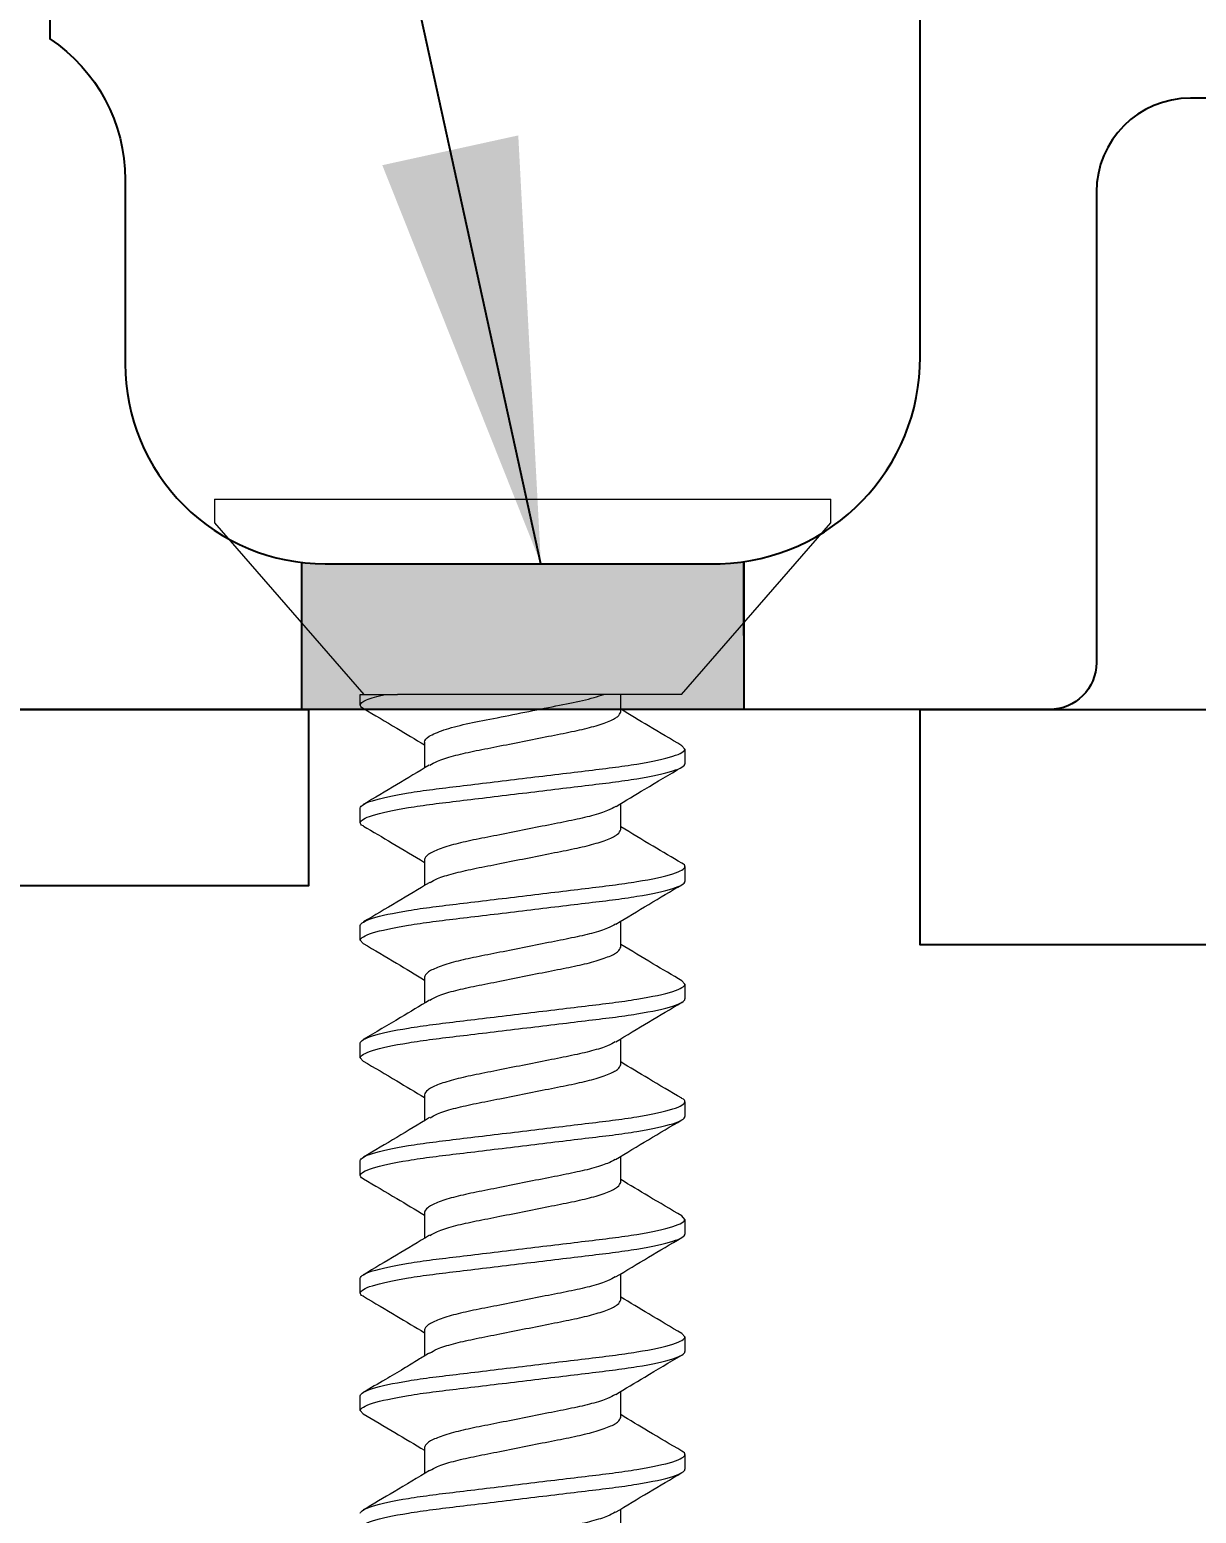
# Model space of a CAD drawing. Extents: x 0 to 79.8, y 0 to 38.2.
# Drawn here: x 5.965 to 6.461, y 29.303 to 29.934 of the extents above; entities that cross this region are included whole.
import ezdxf

# ---------------------------------------------------------------- set-up
doc = ezdxf.new("R2010")
doc.units = 0
doc.header["$MEASUREMENT"] = 0
doc.linetypes.add('SLD-Solid', pattern=[0])
doc.layers.get('0').update_dxf_attribs({"linetype": 'CONTINUOUS'})
doc.layers.get('DEFPOINTS').update_dxf_attribs({"color": 1, "linetype": 'CONTINUOUS'})
for name, color, linetype in [('DIM', 4, 'CONTINUOUS'), ('FRAME', 1, 'CONTINUOUS'), ('TEXT', 7, 'CONTINUOUS'), ('WEEPING', 7, 'CONTINUOUS')]:
    doc.layers.add(name, color=color, linetype=linetype)
doc.styles.add('ROMANS', font='romans')
doc.styles.get("Standard").update_dxf_attribs({"font": 'simplex.shx'})
doc.dimstyles.new('QUARTER', dxfattribs={"dimscale": 4, "dimtxt": 0.06, "dimasz": 0.04999999999999999, "dimexe": 0.06, "dimexo": 0.032, "dimgap": 0.021, "dimtad": 0, "dimdec": 4, "dimzin": 4, "dimdsep": 46, "dimlunit": 5, "dimtxsty": 'ROMANS', "dimcen": 0.09, "dimadec": 0, "dimazin": 1, "dimtfac": 1, "dimtdec": 4, "dimtofl": 0, "dimtmove": 0, "dimatfit": 3, "dimfxl": 0, "dimtolj": 1, "dimtzin": 0, "dimarcsym": 0})
doc.dimstyles.get("Standard").update_dxf_attribs({"dimtxt": 0.18, "dimasz": 0.18, "dimexe": 0.18, "dimexo": 0.0625, "dimgap": 0.09, "dimtad": 0, "dimtih": 1, "dimtoh": 1, "dimdec": 4, "dimzin": 0, "dimdsep": 46, "dimtxsty": 'Standard', "dimcen": 0.09, "dimadec": 0, "dimazin": 0, "dimtfac": 1, "dimtdec": 4, "dimtofl": 0, "dimtmove": 0, "dimatfit": 3, "dimfxl": 0, "dimtolj": 1, "dimtzin": 0, "dimarcsym": 0})

# ---------------------------------------------------------------- blocks, each defined once
blk = doc.blocks.new('*D128')
at = {"color": 0, "lineweight": -2}
for p, q in [((0.7658476520794513, 35.37450990862439), (0.7658476520794516, 33.85422986878273)), ((0.7658476520794528, 28.71452125751251), (0.7658476520794525, 30.23480129735416)), ((5.556648391647778, 28.51452125751251), (0.5258476520794524, 28.51452125751251))]:
    blk.add_line(p, q, dxfattribs=at)
at = {"color": 0}
for points in [[(0.7325143187461178, 35.37450990862439), (0.7991809854127846, 35.37450990862439), (0.7658476520794513, 35.57450990862439)], [(0.7325143187461194, 28.71452125751251), (0.7991809854127861, 28.71452125751251), (0.7658476520794528, 28.51452125751251)]]:
    blk.add_solid(points, dxfattribs=at)
at = {"layer": 'DEFPOINTS', "color": 0}
for p in [(0.7658476520794513, 35.57450990862439), (6.132512048931627, 35.57450990862439), (5.684648391647778, 28.51452125751251)]:
    blk.add_point(p, dxfattribs=at)
at = {"color": 0, "insert": (0.7658476520794609, 32.04451558306844), "char_height": 0.24, "attachment_point": 5, "rotation": 90, "style": 'ROMANS'}
blk.add_mtext('\\A1;NET FRAME HEIGHT', dxfattribs=at)
blk = doc.blocks.new('*D131')
at = {"color": 0, "lineweight": -2}
for p, q in [((1.692680698425357, 35.37450990862438), (1.692680698425357, 35.22519391089033)), ((1.692680698425358, 29.84502077029913), (1.692680698425358, 29.99433676803319)), ((5.68589900099469, 29.64502077029913), (1.452680698425358, 29.64502077029913))]:
    blk.add_line(p, q, dxfattribs=at)
at = {"color": 0}
for points in [[(1.659347365092024, 35.37450990862438), (1.72601403175869, 35.37450990862438), (1.692680698425357, 35.57450990862439)], [(1.659347365092025, 29.84502077029913), (1.726014031758691, 29.84502077029913), (1.692680698425358, 29.64502077029913)]]:
    blk.add_solid(points, dxfattribs=at)
at = {"layer": 'DEFPOINTS', "color": 0}
for p in [(1.692680698425357, 35.57450990862439), (6.13251204893157, 35.57450990862439), (5.81389900099469, 29.64502077029913)]:
    blk.add_point(p, dxfattribs=at)
at = {"color": 0, "insert": (1.692680698425366, 32.60976533946175), "char_height": 0.24, "attachment_point": 5, "rotation": 90, "style": 'ROMANS'}
blk.add_mtext('\\A1;JAMB HEIGHT (NHF-1.125")', dxfattribs=at)
blk = doc.blocks.new('3774-TRACK_SUPPORT')
at = {"layer": 'TEXT'}
blk.add_lwpolyline([(-0.05000000000001136, -0.6260004872076111), (-0.7539997968843295, -0.6260004872076111), (-0.7539997968843295, -1.216000487207586), (-0.828999796884375, -1.216000487207586), (-0.828999796884375, -0.626000487207668), (-0.953999796884375, -0.626000487207668), (-0.953999796884375, -0.1760004872075657), (-0.6839997968843932, -0.1760004872076226), (-0.6839997968843932, -0.2510004872076112), (-0.8789997968843295, -0.2510004872076112), (-0.8789997968843295, -0.5510004872076225), (-0.1874999999999432, -0.5510004872076225, 0.414213562373095)], format="xyb", dxfattribs=at)
blk.add_lwpolyline([(-0.1874999999999432, -0.2760006071113341), (-0.424000000000035, -0.2760006071113341), (-0.424000000000035, -0.1760004872076226), (-0.04000000000002046, -0.1760004872076226)], dxfattribs=at)
blk = doc.blocks.new('25559')
at = {"color": 7, "linetype": 'SLD-Solid', "lineweight": 15}
for p, q in [((0.00999998447932171, 0.1309999983434977), (0, 0.1309999983434977)), ((0, 0), (0, 0.1309999983434977)), ((0.08299998117713869, 0.06754206599828194), (0.00999998447932171, 0.1309999983434977)), ((0.08299998117713869, 0.06754206599828194), (0.08299998117713869, -0.05314670187809156)), ((0.1062499725912502, 0.06899999832279491), (0.1048150758339688, 0.06775008276193262)), ((0.1062499725912502, 0.06899999832279491), (0.1124999537242672, 0.06899999832279491)), ((0.1562499683203669, 0.06899999832279491), (0.1624999494533839, 0.06899999832279491)), ((0.2062499640494835, 0.06899999832279491), (0.2048183672540773, 0.06775296564529754)), ((0.2062499640494835, 0.06899999832279491), (0.2124999451825005, 0.06899999832279491)), ((0.2562499597786001, 0.06899999832279491), (0.2624999775778605, 0.06899999832279491)), ((0.3062499555077096, 0.06899999832279491), (0.3047983022773337, 0.06773548959716891)), ((0.3062499555077096, 0.06899999832279491), (0.31249997330697, 0.06899999832279491)), ((0.3562499879030696, 0.06899999832279491), (0.35480775789717, 0.06774372116873906)), ((0.3562499879030696, 0.06899999832279491), (0.3624999690360937, 0.06899999832279491)), ((0.4062499836321862, 0.06899999832279491), (0.4124999647652032, 0.06899999832279491)), ((0.09049998786974811, 0.04172019887803913), (0.08299998117713869, 0.04172019887803913)), ((0.1404999835988647, 0.04172019887803913), (0.1294517845619367, 0.04172019887803913)), ((0.1904999793279814, 0.04172019887803913), (0.1794554469153624, 0.04172019887803913)), ((0.240499975057098, 0.04172019887803913), (0.229458009281494, 0.04172019887803913)), ((0.2904999707862146, 0.04172019887803913), (0.2794585550042541, 0.04172019887803913)), ((0.3404999665153312, 0.04172019887803913), (0.3294580007397272, 0.04172019887803913)), ((0.3904999622444478, 0.04172019887803913), (0.3794561631566893, 0.04172019887803913)), ((0.4404999579735644, 0.04172019887803913), (0.4294585788578473, 0.04172019887803913)), ((0, -0.1309999983434977), (0, 0)), ((0.1032499405812075, -0.04172019887803913), (0.1142936663364793, -0.04172019887803913)), ((0.1532499363103241, -0.04172019887803913), (0.1642914620910076, -0.04172019887803913)), ((0.2032500053719275, -0.04172019887803913), (0.214293804459686, -0.04172019887803913)), ((0.2532499644348007, -0.04172019887803913), (0.2642915268817276, -0.04172019887803913)), ((0.3032499601639174, -0.04172019887803913), (0.3142921826032179, -0.04172019887803913)), ((0.353249955893034, -0.04172019887803913), (0.3643246646237159, -0.04172019887803913)), ((0.403249988288394, -0.04172019887803913), (0.4142905240805135, -0.04172019887803913)), ((0.08299998117713869, -0.06899999832279491), (0.08299998117713869, -0.05832793077408382)), ((0.00999998447932171, -0.1309999983434977), (0.08299998117713869, -0.06754206599828194)), ((0.08749995585971249, -0.06899999832279491), (0.08299998117713869, -0.06899999832279491)), ((0.137499951588822, -0.06899999832279491), (0.131249970455805, -0.06899999832279491)), ((0.1874999473179457, -0.06899999832279491), (0.1812499661849216, -0.06899999832279491)), ((0.1889305907910241, -0.06775380438560319), (0.1874999473179457, -0.06899999832279491)), ((0.2374999430470552, -0.06899999832279491), (0.2312499619140382, -0.06899999832279491)), ((0.2389440796976032, -0.06774210327077412), (0.2374999430470552, -0.06899999832279491)), ((0.2874999754424152, -0.06899999832279491), (0.2812499576431549, -0.06899999832279491)), ((0.3374999711715319, -0.06899999832279491), (0.3312499900385149, -0.06899999832279491)), ((0.3874999669006485, -0.06899999832279491), (0.3812499857676315, -0.06899999832279491)), ((0.3889371736312484, -0.06774810736808945), (0.3874999669006485, -0.06899999832279491)), ((0, -0.1309999983434977), (0.00999998447932171, -0.1309999983434977))]:
    blk.add_line(p, q, dxfattribs=at)
for points, knots in [([(0.1048160291562823, 0.06776498300646949), (0.1020266228155577, 0.06302722844000641), (0.09690098785342371, 0.05432143319850979), (0.09167417840533432, 0.04566550878016074), (0.08929183515977002, 0.04172019887803913)], [0, 0, 0, 0, 0.5442069833947524, 1, 1, 1, 1]), ([(0.1312499724269856, -0.0689999999999884), (0.1303478626313748, -0.0689999999999884), (0.1292963103142384, -0.06732069762327342), (0.1270932361714685, -0.06032598277693069), (0.1259478589153744, -0.05501784534993703), (0.1243607226230026, -0.04534187172058068), (0.1238533182178685, -0.04184291922157968), (0.1229053203646373, -0.0345452344224384), (0.1224642237022593, -0.0307540005592557), (0.1209795177337369, -0.01846063513988838), (0.1198664273954506, -0.009244247138866513), (0.1176335174585219, 0.009244247138866513), (0.1165204271202356, 0.01846063513988838), (0.1150357211517132, 0.0307540005592557), (0.1145946244893281, 0.0345452344224384), (0.113646626636104, 0.04184291922157968), (0.1131392222309699, 0.04534187172058068), (0.1115520859385981, 0.05501784534993703), (0.110406708682504, 0.06032598277693069), (0.1082036345397341, 0.06732069762327342), (0.1071520822225978, 0.0689999999999884), (0.106249972426987, 0.0689999999999884)], [0, 0, 0, 0, 0.1249999999999997, 0.1249999999999997, 0.2499999999999994, 0.2499999999999994, 0.3124999999999994, 0.3124999999999994, 0.3749999999999994, 0.3749999999999994, 0.4999999999999997, 0.4999999999999997, 0.625, 0.625, 0.6875, 0.6875, 0.7499999999999999, 0.7499999999999999, 0.875, 0.875, 1, 1, 1, 1]), ([(0.137499972426987, -0.0689999999999884), (0.1365978626313762, -0.0689999999999884), (0.1355463103142398, -0.06732069762327342), (0.1333432361714699, -0.06032598277693069), (0.1321978589153758, -0.05501784534993703), (0.130610722623004, -0.04534187172058068), (0.1301033182178699, -0.04184291922157968), (0.1291553203646387, -0.0345452344224384), (0.1287142237022607, -0.0307540005592557), (0.1272295177337384, -0.01846063513988838), (0.1261164273954449, -0.009244247138866513), (0.1238835174585233, 0.009244247138866513), (0.122770427120237, 0.01846063513988838), (0.1212857211517147, 0.0307540005592557), (0.1208446244893295, 0.0345452344224384), (0.1198966266361055, 0.04184291922157968), (0.1193892222309714, 0.04534187172058068), (0.1178020859385995, 0.05501784534993703), (0.1166567086825054, 0.06032598277693069), (0.1144536345397356, 0.06732069762327342), (0.1134020822225921, 0.0689999999999884), (0.1124999724269884, 0.0689999999999884)], [0, 0, 0, 0, 0.125, 0.125, 0.25, 0.25, 0.3125000000000002, 0.3125000000000002, 0.3750000000000003, 0.3750000000000003, 0.5000000000000006, 0.5000000000000006, 0.6250000000000008, 0.6250000000000008, 0.6875000000000007, 0.6875000000000007, 0.7500000000000006, 0.7500000000000006, 0.8750000000000003, 0.8750000000000003, 1, 1, 1, 1]), ([(0.1306218777115902, 0.03977548092692018), (0.1281694676207579, 0.04383697777072371), (0.1225776784271204, 0.0530976777842227), (0.1170747309186098, 0.06243605763771143), (0.1139852298995621, 0.06767887233456804)], [0, 0, 0, 0, 0.4385734164694634, 1, 1, 1, 1]), ([(0.1547811919544628, 0.06770675701241657), (0.1523742434776736, 0.06361965888530108), (0.1472537726342509, 0.05492488747830748), (0.14205139734689, 0.04629401160681823), (0.1392944708583883, 0.04172019887803913)], [0, 0, 0, 0, 0.4700638965425827, 1, 1, 1, 1]), ([(0.1562499683203669, 0.06899999832279491), (0.1557826036316285, 0.06899356492706943), (0.1553098066141558, 0.0689870567539117), (0.1547862541294975, 0.06770622490131473), (0.1547802386321422, 0.06769150843857119)], [0, 0, 0, 0, 0.9885102305213792, 1, 1, 1, 1]), ([(0.1812499724269827, -0.0689999999999884), (0.180347862631379, -0.0689999999999884), (0.1792963103142355, -0.06732069762327342), (0.1770932361714657, -0.06032598277693069), (0.1759478589153716, -0.05501784534993703), (0.1743607226230068, -0.04534187172058068), (0.1738533182178656, -0.04184291922157968), (0.1729053203646416, -0.0345452344224384), (0.1724642237022564, -0.0307540005592557), (0.1709795177337341, -0.01846063513988838), (0.1698664273954478, -0.009244247138866513), (0.1676335174585262, 0.009244247138866513), (0.1665204271202327, 0.01846063513988838), (0.1650357211517104, 0.0307540005592557), (0.1645946244893324, 0.03454523442246682), (0.1636466266361083, 0.04184291922157968), (0.1631392222309671, 0.04534187172058068), (0.1615520859385953, 0.05501784534993703), (0.1604067086825012, 0.06032598277693069), (0.1582036345397384, 0.06732069762327342), (0.1571520822225949, 0.0689999999999884), (0.1562499724269841, 0.0689999999999884)], [0, 0, 0, 0, 0.1249999999999999, 0.1249999999999999, 0.2499999999999998, 0.2499999999999998, 0.3124999999999997, 0.3124999999999997, 0.3749999999999997, 0.3749999999999997, 0.4999999999999997, 0.4999999999999997, 0.6249999999999997, 0.6249999999999997, 0.6874999999999997, 0.6874999999999997, 0.7499999999999998, 0.7499999999999998, 0.8749999999999999, 0.8749999999999999, 1, 1, 1, 1]), ([(0.1874999724269841, -0.0689999999999884), (0.1865978626313733, -0.0689999999999884), (0.185546310314237, -0.06732069762327342), (0.1833432361714671, -0.06032598277693069), (0.182197858915373, -0.05501784534993703), (0.1806107226230012, -0.04534187172058068), (0.1801033182178671, -0.04184291922157968), (0.179155320364643, -0.0345452344224384), (0.1787142237022579, -0.0307540005592557), (0.1772295177337355, -0.01846063513988838), (0.1761164273954492, -0.009244247138866513), (0.1738835174585205, 0.009244247138866513), (0.1727704271202342, 0.01846063513988838), (0.1712857211517118, 0.0307540005592557), (0.1708446244893338, 0.03454523442246682), (0.1698966266361026, 0.04184291922157968), (0.1693892222309685, 0.04534187172058068), (0.1678020859386038, 0.05501784534993703), (0.1666567086825026, 0.06032598277693069), (0.1644536345397398, 0.06732069762327342), (0.1634020822225963, 0.0689999999999884), (0.1624999724269856, 0.0689999999999884)], [0, 0, 0, 0, 0.125, 0.125, 0.2500000000000001, 0.2500000000000001, 0.3125000000000001, 0.3125000000000001, 0.3750000000000002, 0.3750000000000002, 0.5000000000000001, 0.5000000000000001, 0.625, 0.625, 0.6875, 0.6875, 0.75, 0.75, 0.875, 0.875, 1, 1, 1, 1]), ([(0.1806655796024756, 0.03970732754757478), (0.177868649567813, 0.04434089766041893), (0.1722476280134018, 0.05365303530970778), (0.1667196640270348, 0.06303658527158973), (0.163942326124257, 0.06775103150096129)], [0, 0, 0, 0, 0.4975839369380017, 1, 1, 1, 1]), ([(0.2048195405738511, 0.06777072585677502), (0.2023926080985703, 0.06364931578599453), (0.1972661292341868, 0.05494354344392605), (0.1920410794012426, 0.046281522272551), (0.189289626643415, 0.04172019887803913)], [0, 0, 0, 0, 0.4734111930410915, 1, 1, 1, 1]), ([(0.231249972426987, -0.0689999999999884), (0.2303478626313762, -0.0689999999999884), (0.2292963103142398, -0.06732069762327342), (0.2270932361714699, -0.06032598277693069), (0.2259478589153758, -0.05501784534993703), (0.224360722623004, -0.04534187172058068), (0.2238533182178699, -0.04184291922157968), (0.2229053203646387, -0.03454523442246682), (0.2224642237022607, -0.0307540005592557), (0.2209795177337384, -0.01846063513988838), (0.219866427395452, -0.009244247138866513), (0.2176335174585233, 0.009244247138866513), (0.216520427120237, 0.01846063513988838), (0.2150357211517147, 0.0307540005592557), (0.2145946244893366, 0.0345452344224384), (0.2136466266361055, 0.04184291922157968), (0.2131392222309714, 0.04534187172058068), (0.2115520859385995, 0.05501784534993703), (0.2104067086825054, 0.06032598277693069), (0.2082036345397356, 0.06732069762327342), (0.2071520822225921, 0.0689999999999884), (0.2062499724269884, 0.0689999999999884)], [0, 0, 0, 0, 0.1249999999999998, 0.1249999999999998, 0.2499999999999996, 0.2499999999999996, 0.3124999999999995, 0.3124999999999995, 0.3749999999999995, 0.3749999999999995, 0.4999999999999996, 0.4999999999999996, 0.6249999999999996, 0.6249999999999996, 0.6874999999999997, 0.6874999999999997, 0.7499999999999998, 0.7499999999999998, 0.8749999999999999, 0.8749999999999999, 1, 1, 1, 1]), ([(0.2374999724269884, -0.0689999999999884), (0.2365978626313776, -0.0689999999999884), (0.2355463103142341, -0.06732069762327342), (0.2333432361714642, -0.06032598277693069), (0.2321978589153701, -0.05501784534993703), (0.2306107226230054, -0.04534187172058068), (0.2301033182178713, -0.04184291922157968), (0.2291553203646401, -0.03454523442246682), (0.228714223702255, -0.0307540005592557), (0.2272295177337327, -0.01846063513988838), (0.2261164273954535, -0.009244247138866513), (0.2238835174585248, 0.009244247138866513), (0.2227704271202384, 0.01846063513988838), (0.2212857211517161, 0.0307540005592557), (0.220844624489331, 0.0345452344224384), (0.2198966266361069, 0.04184291922157968), (0.2193892222309728, 0.04534187172058068), (0.217802085938601, 0.05501784534993703), (0.2166567086825069, 0.06032598277693069), (0.214453634539737, 0.06732069762327342), (0.2134020822225935, 0.0689999999999884), (0.2124999724269827, 0.0689999999999884)], [0, 0, 0, 0, 0.125, 0.125, 0.2500000000000001, 0.2500000000000001, 0.3125000000000001, 0.3125000000000001, 0.3750000000000003, 0.3750000000000003, 0.5000000000000003, 0.5000000000000003, 0.6250000000000003, 0.6250000000000003, 0.6875000000000002, 0.6875000000000002, 0.7500000000000002, 0.7500000000000002, 0.8750000000000001, 0.8750000000000001, 1, 1, 1, 1]), ([(0.2307414744547955, 0.03958653977625204), (0.2279283793356868, 0.04424379473758222), (0.222270231483094, 0.05361121249015355), (0.2167214052008291, 0.06303211865665048), (0.2139313219804464, 0.06776917670802618)], [0, 0, 0, 0, 0.4971759650679533, 1, 1, 1, 1]), ([(0.2547695602136315, 0.06768707640645744), (0.2519868944589376, 0.06295977078798387), (0.2468726049050645, 0.05427140794679985), (0.2416658303863031, 0.04565050217135536), (0.239292042344573, 0.04172019887803913)], [0, 0, 0, 0, 0.5440962474604328, 1, 1, 1, 1]), ([(0.2562499597786001, 0.06899999832279491), (0.2557823661496812, 0.06899033353209916), (0.2553056215637355, 0.06898047959833775), (0.254778073021356, 0.06768627928931892), (0.2547679468989372, 0.06766143753597476)], [0, 0, 0, 0, 0.9808053257506866, 1, 1, 1, 1]), ([(0.2812499724269841, -0.0689999999999884), (0.2803478626313733, -0.0689999999999884), (0.279296310314237, -0.06732069762327342), (0.2770932361714671, -0.06032598277693069), (0.275947858915373, -0.05501784534993703), (0.2743607226230012, -0.04534187172058068), (0.2738533182178671, -0.04184291922157968), (0.272905320364643, -0.0345452344224384), (0.2724642237022579, -0.0307540005592557), (0.2709795177337355, -0.01846063513988838), (0.2698664273954492, -0.009244247138866513), (0.2676335174585205, 0.009244247138866513), (0.2665204271202342, 0.01846063513988838), (0.2650357211517118, 0.0307540005592557), (0.2645946244893338, 0.03454523442246682), (0.2636466266361026, 0.04184291922157968), (0.2631392222309685, 0.04534187172058068), (0.2615520859385967, 0.05501784534993703), (0.2604067086825026, 0.06032598277693069), (0.2582036345397327, 0.06732069762327342), (0.2571520822225963, 0.0689999999999884), (0.2562499724269856, 0.0689999999999884)], [0, 0, 0, 0, 0.1249999999999999, 0.1249999999999999, 0.2499999999999999, 0.2499999999999999, 0.3124999999999999, 0.3124999999999999, 0.3749999999999999, 0.3749999999999999, 0.5, 0.5, 0.625, 0.625, 0.6875000000000001, 0.6875000000000001, 0.7500000000000002, 0.7500000000000002, 0.8750000000000001, 0.8750000000000001, 1, 1, 1, 1]), ([(0.2874999724269856, -0.0689999999999884), (0.2865978626313748, -0.0689999999999884), (0.2855463103142313, -0.06732069762327342), (0.2833432361714614, -0.06032598277693069), (0.2821978589153673, -0.05501784534993703), (0.2806107226230026, -0.04534187172058068), (0.2801033182178685, -0.04184291922157968), (0.2791553203646373, -0.0345452344224384), (0.2787142237022522, -0.0307540005592557), (0.2772295177337369, -0.01846063513988838), (0.2761164273954506, -0.009244247138866513), (0.2738835174585219, 0.009244247138866513), (0.2727704271202356, 0.01846063513988838), (0.2712857211517132, 0.0307540005592557), (0.2708446244893281, 0.03454523442246682), (0.269896626636104, 0.04184291922157968), (0.2693892222309699, 0.04534187172058068), (0.2678020859385981, 0.05501784534993703), (0.266656708682504, 0.06032598277693069), (0.2644536345397341, 0.06732069762327342), (0.2634020822225978, 0.0689999999999884), (0.262499972426987, 0.0689999999999884)], [0, 0, 0, 0, 0.125, 0.125, 0.2499999999999999, 0.2499999999999999, 0.3124999999999999, 0.3124999999999999, 0.3749999999999999, 0.3749999999999999, 0.5, 0.5, 0.625, 0.625, 0.6875000000000001, 0.6875000000000001, 0.7500000000000001, 0.7500000000000001, 0.8750000000000001, 0.8750000000000001, 1, 1, 1, 1]), ([(0.2807889529687202, 0.03950928400203679), (0.2779724878015983, 0.04416974746257551), (0.2723065663465292, 0.05354526547705518), (0.266753229998514, 0.06297734873959371), (0.263960394040339, 0.06772085059961341)], [0, 0, 0, 0, 0.4970886358831252, 1, 1, 1, 1]), ([(0.3048009422468425, 0.06773989412963033), (0.3020087226685746, 0.06299622337053279), (0.2968893792635754, 0.05429902784723595), (0.2916658835674255, 0.04565125661261504), (0.2892914147475523, 0.04172019887803913)], [0, 0, 0, 0, 0.5454253323844276, 0.9999999999999999, 0.9999999999999999, 0.9999999999999999, 0.9999999999999999]), ([(0.3312499724269884, -0.0689999999999884), (0.3303478626313776, -0.0689999999999884), (0.3292963103142341, -0.06732069762327342), (0.3270932361714642, -0.06032598277693069), (0.3259478589153701, -0.05501784534993703), (0.3243607226229983, -0.04534187172058068), (0.3238533182178713, -0.04184291922157968), (0.3229053203646401, -0.0345452344224384), (0.322464223702255, -0.0307540005592557), (0.3209795177337327, -0.01846063513988838), (0.3198664273954464, -0.009244247138866513), (0.3176335174585248, 0.009244247138866513), (0.3165204271202384, 0.01846063513988838), (0.3150357211517161, 0.0307540005592557), (0.314594624489331, 0.03454523442246682), (0.3136466266360998, 0.04184291922157968), (0.3131392222309728, 0.04534187172058068), (0.311552085938601, 0.05501784534993703), (0.3104067086825069, 0.06032598277693069), (0.308203634539737, 0.06732069762327342), (0.3071520822225935, 0.0689999999999884), (0.3062499724269827, 0.0689999999999884)], [0, 0, 0, 0, 0.1249999999999999, 0.1249999999999999, 0.2499999999999999, 0.2499999999999999, 0.3124999999999999, 0.3124999999999999, 0.3749999999999999, 0.3749999999999999, 0.5, 0.5, 0.625, 0.625, 0.6875, 0.6875, 0.75, 0.75, 0.875, 0.875, 1, 1, 1, 1]), ([(0.3374999724269827, -0.0689999999999884), (0.336597862631379, -0.0689999999999884), (0.3355463103142355, -0.06732069762327342), (0.3333432361714657, -0.06032598277693069), (0.3321978589153716, -0.05501784534993703), (0.3306107226230068, -0.04534187172058068), (0.3301033182178656, -0.04184291922157968), (0.3291553203646416, -0.0345452344224384), (0.3287142237022564, -0.0307540005592557), (0.3272295177337341, -0.01846063513988838), (0.3261164273954478, -0.009244247138866513), (0.3238835174585262, 0.009244247138866513), (0.3227704271202327, 0.01846063513988838), (0.3212857211517104, 0.0307540005592557), (0.3208446244893324, 0.03454523442246682), (0.3198966266361083, 0.04184291922157968), (0.3193892222309671, 0.04534187172058068), (0.3178020859385953, 0.05501784534993703), (0.3166567086825012, 0.06032598277693069), (0.3144536345397313, 0.06732069762327342), (0.3134020822225949, 0.0689999999999884), (0.3124999724269841, 0.0689999999999884)], [0, 0, 0, 0, 0.1249999999999999, 0.1249999999999999, 0.2499999999999998, 0.2499999999999998, 0.3124999999999998, 0.3124999999999998, 0.3749999999999999, 0.3749999999999999, 0.5000000000000001, 0.5000000000000001, 0.6250000000000002, 0.6250000000000002, 0.6875000000000002, 0.6875000000000002, 0.7500000000000001, 0.7500000000000001, 0.8750000000000001, 0.8750000000000001, 1, 1, 1, 1]), ([(0.3307512191336883, 0.03957079162483979), (0.3279461789134075, 0.044213106827101), (0.322306594606431, 0.05354656585328144), (0.316767785640792, 0.0629532152049137), (0.3139838928312741, 0.06768114564161465)], [0, 0, 0, 0, 0.4973842162112512, 1, 1, 1, 1]), ([(0.3548083078908206, 0.06775214065481805), (0.3520307063254791, 0.06303565649764664), (0.3469018351117299, 0.05432661769026481), (0.3416855687060121, 0.04568283681155094), (0.3392942337773945, 0.04172019887803913)], [0, 0, 0, 0, 0.5415619635541834, 1, 1, 1, 1]), ([(0.3812499724269856, -0.0689999999999884), (0.3803478626313748, -0.0689999999999884), (0.3792963103142313, -0.06732069762327342), (0.3770932361714614, -0.06032598277693069), (0.3759478589153673, -0.05501784534993703), (0.3743607226230026, -0.04534187172058068), (0.3738533182178685, -0.04184291922157968), (0.3729053203646373, -0.0345452344224384), (0.3724642237022593, -0.0307540005592557), (0.3709795177337369, -0.01846063513988838), (0.3698664273954506, -0.009244247138866513), (0.3676335174585219, 0.009244247138866513), (0.3665204271202356, 0.01846063513988838), (0.3650357211517132, 0.0307540005592557), (0.3645946244893281, 0.0345452344224384), (0.363646626636104, 0.04184291922157968), (0.3631392222309699, 0.04534187172058068), (0.3615520859385981, 0.05501784534993703), (0.360406708682504, 0.06032598277693069), (0.3582036345397341, 0.06732069762327342), (0.3571520822225978, 0.0689999999999884), (0.356249972426987, 0.0689999999999884)], [0, 0, 0, 0, 0.125, 0.125, 0.25, 0.25, 0.3125, 0.3125, 0.375, 0.375, 0.5, 0.5, 0.625, 0.625, 0.6874999999999999, 0.6874999999999999, 0.7499999999999999, 0.7499999999999999, 0.875, 0.875, 1, 1, 1, 1]), ([(0.387499972426987, -0.0689999999999884), (0.3865978626313762, -0.0689999999999884), (0.3855463103142327, -0.06732069762327342), (0.3833432361714699, -0.06032598277693069), (0.3821978589153687, -0.05501784534993703), (0.380610722623004, -0.04534187172058068), (0.3801033182178628, -0.04184291922157968), (0.3791553203646387, -0.0345452344224384), (0.3787142237022607, -0.0307540005592557), (0.3772295177337384, -0.01846063513988838), (0.3761164273954449, -0.009244247138866513), (0.3738835174585233, 0.009244247138866513), (0.372770427120237, 0.01846063513988838), (0.3712857211517147, 0.0307540005592557), (0.3708446244893295, 0.0345452344224384), (0.3698966266361055, 0.04184291922157968), (0.3693892222309714, 0.04534187172058068), (0.3678020859385995, 0.05501784534993703), (0.3666567086825054, 0.06032598277693069), (0.3644536345397356, 0.06732069762327342), (0.3634020822225921, 0.0689999999999884), (0.3624999724269884, 0.0689999999999884)], [0, 0, 0, 0, 0.125, 0.125, 0.2500000000000001, 0.2500000000000001, 0.3124999999999999, 0.3124999999999999, 0.3749999999999998, 0.3749999999999998, 0.4999999999999999, 0.4999999999999999, 0.6249999999999999, 0.6249999999999999, 0.6874999999999998, 0.6874999999999998, 0.7499999999999998, 0.7499999999999998, 0.875, 0.875, 1, 1, 1, 1]), ([(0.3807245218378341, 0.03961378737815835), (0.3782486009433939, 0.0437105056587086), (0.3726050606361468, 0.05304844323003977), (0.3670639498015333, 0.06245316775931542), (0.3639538222410579, 0.06773187338896491)], [0, 0, 0, 0, 0.4387176771405727, 1, 1, 1, 1]), ([(0.4047894938372281, 0.06772075435074498), (0.4019974553672512, 0.06297682902967949), (0.3968817064302925, 0.05428470992777079), (0.391662206494658, 0.04564471600400566), (0.3892913695395492, 0.04172019887803913)], [0, 0, 0, 0, 0.5457731613464917, 1, 1, 1, 1]), ([(0.4062499836321862, 0.06899999832279491), (0.4057824808354269, 0.06899582240026803), (0.4053121701988331, 0.06899162139697523), (0.4047920855097686, 0.06772035538176624), (0.4047889805098208, 0.06771276569301676)], [0, 0, 0, 0, 0.9940298185777356, 1, 1, 1, 1]), ([(0.4312499724269827, -0.0689999999999884), (0.430347862631379, -0.0689999999999884), (0.4292963103142355, -0.06732069762327342), (0.4270932361714657, -0.06032598277693069), (0.4259478589153716, -0.05501784534993703), (0.4243607226230068, -0.04534187172058068), (0.4238533182178656, -0.04184291922157968), (0.4229053203646416, -0.03454523442246682), (0.4224642237022564, -0.0307540005592557), (0.4209795177337341, -0.01846063513988838), (0.4198664273954478, -0.009244247138866513), (0.4176335174585262, 0.009244247138866513), (0.4165204271202327, 0.01846063513988838), (0.4150357211517104, 0.0307540005592557), (0.4145946244893324, 0.0345452344224384), (0.4136466266361083, 0.04184291922157968), (0.4131392222309671, 0.04534187172058068), (0.4115520859386024, 0.05501784534993703), (0.4104067086825083, 0.06032598277693069), (0.4082036345397384, 0.06732069762327342), (0.4071520822225949, 0.0689999999999884), (0.4062499724269841, 0.0689999999999884)], [0, 0, 0, 0, 0.125, 0.125, 0.2499999999999999, 0.2499999999999999, 0.3125, 0.3125, 0.375, 0.375, 0.5, 0.5, 0.625, 0.625, 0.6875, 0.6875, 0.7499999999999999, 0.7499999999999999, 0.875, 0.875, 1, 1, 1, 1]), ([(0.4374999724269841, -0.0689999999999884), (0.4365978626313733, -0.0689999999999884), (0.435546310314237, -0.06732069762327342), (0.4333432361714671, -0.06032598277693069), (0.432197858915373, -0.05501784534993703), (0.4306107226230012, -0.04534187172058068), (0.4301033182178671, -0.04184291922157968), (0.429155320364643, -0.03454523442246682), (0.4287142237022579, -0.0307540005592557), (0.4272295177337355, -0.01846063513988838), (0.4261164273954492, -0.009244247138866513), (0.4238835174585205, 0.009244247138866513), (0.4227704271202342, 0.01846063513988838), (0.4212857211517189, 0.0307540005592557), (0.4208446244893338, 0.0345452344224384), (0.4198966266361026, 0.04184291922157968), (0.4193892222309685, 0.04534187172058068), (0.4178020859386038, 0.05501784534993703), (0.4166567086825097, 0.06032598277693069), (0.4144536345397398, 0.06732069762327342), (0.4134020822225963, 0.0689999999999884), (0.4124999724269856, 0.0689999999999884)], [0, 0, 0, 0, 0.125, 0.125, 0.2499999999999999, 0.2499999999999999, 0.3125, 0.3125, 0.375, 0.375, 0.5, 0.5, 0.625, 0.625, 0.6875, 0.6875, 0.7499999999999999, 0.7499999999999999, 0.875, 0.875, 1, 1, 1, 1]), ([(0.430777060293309, 0.03952873086072373), (0.427958161813649, 0.04419429074536652), (0.4222866000562249, 0.05358129464408989), (0.41673033826428, 0.06301638344328353), (0.413935668179839, 0.06776201304077745)], [0, 0, 0, 0, 0.4970233244787143, 0.9999999999999999, 0.9999999999999999, 0.9999999999999999, 0.9999999999999999]), ([(0.1130907935655046, -0.03950921525284912), (0.1125073452438059, -0.03851651032400127), (0.1111956840882726, -0.03628479168557419), (0.1091269862224351, -0.02975356060733247), (0.1071673507242892, -0.02110528934093736), (0.1052033328979007, -0.01096732637435593), (0.102999973244394, -1.198475189312376e-06), (0.1007964813073272, 0.01097200948990462), (0.09883325004233257, 0.02108959121338216), (0.09687015381283004, 0.02981281763035781), (0.09466668896600794, 0.0365240139580294), (0.0924630845563712, 0.04090436606102799), (0.09114619401027824, 0.04145164553597169), (0.09049998786974811, 0.04172019887803913)], [0, 0, 0, 0, 0.07545212249771337, 0.1696253369889661, 0.2603617256972677, 0.3510979856770322, 0.4452713210163289, 0.5394445376135186, 0.630180908448421, 0.7209171863016065, 0.8150904007928592, 0.909263743441154, 1, 1, 1, 1]), ([(0.1306049379072789, 0.03961351238132238), (0.131206325001358, 0.03859233054353695), (0.1325358384962243, 0.03633475792938157), (0.1346230343335222, 0.02975592283573292), (0.1365825199355157, 0.02110465337258915), (0.1385467209389759, 0.01096751838585419), (0.1407499174001501, 1.14018908448088e-06), (0.1429534495917153, -0.01097199591995945), (0.1449166800108159, -0.02108959402798405), (0.1468797405567273, -0.02981282348642367), (0.1490833578561208, -0.03652400451875337), (0.1512868113465373, -0.04090436930258079), (0.1526037205832296, -0.04145164648733157), (0.1532499363103241, -0.04172019887803913)], [0, 0, 0, 0, 0.07760056615447869, 0.1715550615046566, 0.2620804884269823, 0.352606008114956, 0.446560387099984, 0.5405147660850068, 0.6310402857729805, 0.7215657126953061, 0.8155202080454841, 0.9094745943225269, 1, 1, 1, 1]), ([(0.1629841638596972, -0.03930430595329426), (0.162436042826954, -0.0383677470985333), (0.1611596290137953, -0.03618677503638423), (0.159126892634248, -0.02974874088039314), (0.1571673705650483, -0.0211065587771202), (0.1552033196710312, -0.01096697218258669), (0.1529999800894615, -1.293596852747214e-06), (0.1507964432152846, 0.010972024483209), (0.1488333692238442, 0.02108960038066243), (0.1468701161577854, 0.02981281131016544), (0.1446666939855064, 0.03652401494900914), (0.1424630780615246, 0.0409043658238204), (0.1411461890073156, 0.04145164545789726), (0.1404999835988647, 0.04172019887803913)], [0, 0, 0, 0, 0.07120162391329521, 0.1658077885249553, 0.2569613269570803, 0.3481147360688541, 0.442721022084144, 0.5373271888114216, 0.6284805979231954, 0.7196341363553204, 0.8142403009669805, 0.9088465943248694, 1, 1, 1, 1]), ([(0.1806393265724182, 0.0395472931462848), (0.1812293252244928, 0.03854418328901943), (0.1825475060829049, 0.03630302526588025), (0.1846230518067244, 0.02975444054027321), (0.1865825099389156, 0.021105043814174), (0.1885467182606249, 0.01096740933749629), (0.1907499127212233, 1.169903072195666e-06), (0.1929534453306871, -0.01097200355866335), (0.1949166760763177, -0.02108959201459015), (0.1968797349049822, -0.0298128240538631), (0.1990833589867975, -0.03652400434424408), (0.2012867881198019, -0.04090437116039425), (0.2026037589958847, -0.04145164698678627), (0.2032500053719275, -0.04172019887803913)], [0, 0, 0, 0, 0.07623768213881528, 0.1703309879313312, 0.2609901591147173, 0.3516494232008056, 0.4457426124562486, 0.5398358017116913, 0.6304950657977796, 0.7211542369811658, 0.8152475427736816, 0.9093407393319153, 1, 1, 1, 1]), ([(0.2130528721283724, -0.03943639151077605), (0.2124819861121807, -0.03846360899368051), (0.2111828689382307, -0.03624992983773723), (0.2091269446504427, -0.02975188034437792), (0.207167351457997, -0.02110573183378506), (0.2052033195817486, -0.0109672031420871), (0.2029999745310676, -1.230671841767617e-06), (0.2007964398188804, 0.01097200833555689), (0.1988333627840007, 0.02108960453446684), (0.1968701198525835, 0.02981281052788631), (0.1946666597418627, 0.03652401083121504), (0.1924631882097501, 0.0409043700536813), (0.1911462229486887, 0.0414516466224768), (0.1904999793279814, 0.04172019887803913)], [0, 0, 0, 0, 0.07394596321695189, 0.1682725938896807, 0.25915679989775, 0.3500408769675726, 0.4443676286852184, 0.5386942614673136, 0.6295783385371362, 0.7204625445452055, 0.8147891752179344, 0.9091158153209342, 1, 1, 1, 1]), ([(0.2307160280820852, 0.03939987651594379), (0.2312806143173844, 0.03843709553729013), (0.2325734405345301, 0.03623245714422296), (0.2346231104314782, 0.02975103940121926), (0.2365824890231067, 0.02110593967526597), (0.2385467189346997, 0.01096715916705193), (0.2407499059466005, 1.237918240803992e-06), (0.2429534459470446, -0.01097202048450185), (0.2449166557763576, -0.02108959158195489), (0.2468797930530258, -0.02981281866706809), (0.2490833358801154, -0.03652400722486959), (0.2512867973015034, -0.04090436978586354), (0.2526037346916041, -0.04145164659036027), (0.2532499644348007, -0.04172019887803913)], [0, 0, 0, 0, 0.07318894462962962, 0.1675927971779725, 0.2585511810551824, 0.3495096581417117, 0.4439133937683639, 0.5383171293950106, 0.6292756064815399, 0.7202340459214853, 0.8146378389529596, 0.9090415819065021, 1, 1, 1, 1]), ([(0.262996475175612, -0.03932792359714199), (0.262444271016804, -0.03838487937397872), (0.2611637695698263, -0.03619806228280709), (0.2591268756140224, -0.02974931598487274), (0.2571674386011722, -0.02110639555974103), (0.25520322392628, -0.0109670324167439), (0.2530000328451578, -1.272430353083109e-06), (0.2507964929252253, 0.01097202926368368), (0.2488332867308571, 0.02108958959965435), (0.2468701351916565, 0.02981281608833797), (0.2446666500345316, 0.03652400968479697), (0.2424631852402612, 0.04090437032809291), (0.2411462191061986, 0.04145164671282942), (0.240499975057098, 0.04172019887803913)], [0, 0, 0, 0, 0.07169358968669436, 0.1662496449337518, 0.2573548470754842, 0.3484600869245438, 0.4430161442860849, 0.5375722016476442, 0.6286774414967038, 0.7197826436384362, 0.8143386988854937, 0.9088947635857589, 1, 1, 1, 1]), ([(0.2807646799157908, 0.03930639134588887), (0.2813131663072141, 0.03836925958341908), (0.2825899524053739, 0.03618777099015347), (0.284623054215416, 0.02974879244848694), (0.2865825542824751, 0.02110654002783008), (0.2885466996489612, 0.01096699008320456), (0.2907498908413118, 1.278134362792116e-06), (0.2929535020159477, -0.01097202315870049), (0.2949166361035154, -0.02108959316777259), (0.2968797931926161, -0.02981281871404917), (0.299083330413211, -0.03652400721213667), (0.3012867933169261, -0.04090436978893308), (0.3026037305149671, -0.04145164659138345), (0.3032499601639174, -0.04172019887803913)], [0, 0, 0, 0, 0.07124507438538573, 0.1658468139971849, 0.2569960889186121, 0.3481452902050227, 0.4427470319323414, 0.5373488333003906, 0.6284980345868013, 0.719647253827953, 0.8142490530804943, 0.9088508021500685, 1, 1, 1, 1]), ([(0.3130451270093104, -0.03942146376655842), (0.3124768028923128, -0.03845276955632926), (0.311180227621108, -0.0362427895101689), (0.3091269151034481, -0.02975153557594012), (0.3071674082304696, -0.0211058153649617), (0.305203284244854, -0.01096718669174379), (0.3030000116537224, -1.233401263789347e-06), (0.3007964928527045, 0.01097201861679764), (0.2988332823234501, 0.02108959245373399), (0.2968701272788365, 0.02981281510272993), (0.2946666606575903, 0.03652401211701317), (0.2924631237819497, 0.04090436812381881), (0.2911461957364594, 0.04145164610108054), (0.2904999707862146, 0.04172019887803913)], [0, 0, 0, 0, 0.07363668750507738, 0.1679948205901584, 0.2589093238017367, 0.3498238091048088, 0.4441820037871141, 0.5385401389822657, 0.6294546798222435, 0.7203691830338218, 0.8147273161189028, 0.9090855181245612, 1, 1, 1, 1]), ([(0.3307269460807589, 0.03937893092455624), (0.3312879288094521, 0.03842189169469634), (0.3325771695341189, 0.03622244082541215), (0.3346230814403555, 0.02975053720075493), (0.3365825422067275, 0.02110607803172115), (0.3385466976682423, 0.01096711854691534), (0.3407498859463942, 1.243130100192502e-06), (0.3429534979054765, -0.01097201416047255), (0.344916631790376, -0.02108959553785894), (0.3468797889335278, -0.02981281805230651), (0.3490833261391231, -0.03652400739156292), (0.3512867890468101, -0.04090436974595946), (0.3526037262443324, -0.04145164657722944), (0.353249955893034, -0.04172019887803913)], [0, 0, 0, 0, 0.07275409105585529, 0.1672021833807134, 0.2582033053704281, 0.3492044094345741, 0.4436524443276726, 0.5381005387646038, 0.6291016428287499, 0.7201027648184647, 0.8145508571433226, 0.9089988993667496, 1, 1, 1, 1]), ([(0.3631032387337356, -0.03953316747615077), (0.3625156791629536, -0.03853391635712455), (0.3611999371435246, -0.03629625952945048), (0.3591269419773795, -0.02975411340807455), (0.3571673961597241, -0.02110513679963333), (0.3552032810415824, -0.01096737638965806), (0.353000011429728, -1.181016898499365e-06), (0.3507964720597059, 0.01097200042141822), (0.3488333396764176, 0.02108960380462577), (0.3468701063444541, 0.02981281005318692), (0.3446666610241422, 0.03652401312487541), (0.3424631184009428, 0.0409043678825185), (0.341146191100151, 0.04145164602167029), (0.3404999665153312, 0.04172019887803913)], [0, 0, 0, 0, 0.07594638504738133, 0.1700693087120105, 0.2607571293719859, 0.3514449321681073, 0.4455678579375376, 0.5396907243681355, 0.630378527164257, 0.7210664032226536, 0.8151892675484428, 0.9093122006229656, 1, 1, 1, 1]), ([(0.3806972054867259, 0.03943612109722494), (0.3812680385969784, 0.03846341203100678), (0.3825670954649709, 0.03624979763065994), (0.3846230533609258, 0.02975188159575737), (0.3865825480491836, 0.02110572467643124), (0.3885466764094545, 0.01096721215864704), (0.3907499438700626, 1.225922972025728e-06), (0.392953478148641, -0.01097201253696767), (0.3949166318793047, -0.02108959653878628), (0.3968797828019035, -0.02981281777550748), (0.3990833248863765, -0.03652400745633599), (0.4012867752220473, -0.04090437063851482), (0.4026037432902143, -0.04145164681497704), (0.403249988288394, -0.04172019887803913)], [0, 0, 0, 0, 0.07394035166028494, 0.1682676073293617, 0.2591523027086186, 0.3500369801852408, 0.4443642379636926, 0.5386914362744837, 0.629576113751106, 0.7204608091303629, 0.8147880647994395, 0.9091152704311849, 1, 1, 1, 1]), ([(0.4130275920033455, -0.03938776290587498), (0.4124650917229857, -0.03842830253006468), (0.4111743438311635, -0.03622666548096731), (0.4091268770452174, -0.0297507459838755), (0.407167407862211, -0.02110602378988347), (0.4052032723283716, -0.0109671286566595), (0.4030000082952512, -1.248523801677948e-06), (0.4007964677684441, 0.01097201778873114), (0.3988333344415906, 0.02108959918041364), (0.3968701060227602, 0.02981281153302007), (0.3946666417759914, 0.03652401055865084), (0.3924631713374254, 0.04090437011890913), (0.3911462059346817, 0.04145164664396361), (0.3904999622444478, 0.04172019887803913)], [0, 0, 0, 0, 0.07293750862297206, 0.1673669130085441, 0.258350029092572, 0.3493331272545782, 0.443762533751805, 0.5381918807169817, 0.6291749788789878, 0.7201581505418239, 0.8145874953953383, 0.9090168496893926, 1, 1, 1, 1]), ([(0.4307521639142422, 0.03933042148494792), (0.4313047896921347, 0.03838669078683665), (0.432585701012357, 0.03619925150547942), (0.4346230916458182, 0.02974937876385297), (0.4365825324918546, 0.02110638391988573), (0.4385466755836234, 0.01096702807410566), (0.44074993751709, 1.275930884503396e-06), (0.4429534786090841, -0.01097202483401816), (0.444916611789921, -0.02108959732470339), (0.4468798402476892, -0.02981281205111941), (0.4490833044836577, -0.03652401041813391), (0.4512867749250731, -0.04090437015256043), (0.4526037403274472, -0.04145164665501966), (0.4532499840175035, -0.04172019887803913)], [0, 0, 0, 0, 0.07174551345246315, 0.1662963329476188, 0.2573964329847011, 0.3484965150767179, 0.4430473366862479, 0.5375980986871738, 0.6286981807791906, 0.7197983364665429, 0.8143490963530959, 0.9088998656923273, 1, 1, 1, 1]), ([(0.1032499715017252, -0.04172019978079788), (0.1025178766126871, -0.04172019923819903), (0.101688679931577, -0.04106058506556565), (0.09993529019534719, -0.03828354807268397), (0.09901302149893354, -0.03616503317334718), (0.09721926123090441, -0.03076611134187601), (0.09635003873690096, -0.02749489737703925), (0.09478388551168848, -0.02041407912841464), (0.09406422843743201, -0.01659257074567222), (0.0923722853587492, -0.008121986354382216), (0.09146248005107083, -0.003567115250660891), (0.08965112297936173, 0.005501306218064883), (0.0887519973443176, 0.01000271035272249), (0.08709769764893593, 0.01828483600735353), (0.08640004365339848, 0.02198864416888568), (0.08478812933741153, 0.02890614207194631), (0.08390268504308551, 0.03204759030529658), (0.08299997242697543, 0.03458191682040024)], [0, 0, 0, 0, 0.125, 0.125, 0.25, 0.25, 0.3749999999999999, 0.3749999999999999, 0.4999999999999999, 0.4999999999999999, 0.6249999999999999, 0.6249999999999999, 0.7499999999999999, 0.7499999999999999, 0.875, 0.875, 1, 1, 1, 1]), ([(0.08896293895920593, -0.06771653773276398), (0.09175466451451797, -0.06297307077241499), (0.09686977438958877, -0.05428190317360304), (0.1020882143795134, -0.0456437976636721), (0.1044585332861061, -0.04172019887803913)], [0, 0, 0, 0, 0.5457801735439989, 0.9999999999999999, 0.9999999999999999, 0.9999999999999999, 0.9999999999999999]), ([(0.1130646872004206, -0.03967633082228872), (0.1158665376417574, -0.04431721920090581), (0.1214988281222062, -0.05364635078117885), (0.1270331876785633, -0.06304107358599254), (0.1298144137061499, -0.06776227887104369)], [0, 0, 0, 0, 0.4974619918953903, 1, 1, 1, 1]), ([(0.1389683612922994, -0.06770744450449229), (0.1413752234173344, -0.0636204322994729), (0.1464957223408589, -0.05492548406022024), (0.1516983092625139, -0.04629432793021238), (0.1544554490508006, -0.04172019887803913)], [0, 0, 0, 0, 0.4700444548444323, 1, 1, 1, 1]), ([(0.1629601841367148, -0.03950790443465735), (0.1657745009840497, -0.04416449100199316), (0.1714354711451023, -0.05353116825972393), (0.176986221333074, -0.06295939834669184), (0.1797774498622218, -0.06770044125207164)], [0, 0, 0, 0, 0.497143911250344, 1, 1, 1, 1]), ([(0.1889293441387565, -0.06777242167052577), (0.1917133855018349, -0.06304474635302881), (0.1968431779050022, -0.05433367142066459), (0.2020678480405351, -0.0456781808709934), (0.2044569847621318, -0.04172019887803913)], [0, 0, 0, 0, 0.5427200838294082, 1, 1, 1, 1]), ([(0.2130255924435147, -0.03961410362450124), (0.2155010349099555, -0.04370997474640603), (0.2211435838865157, -0.05304614543931052), (0.2266839178364819, -0.06244964148365284), (0.2297936520707893, -0.06772773010348487)], [0, 0, 0, 0, 0.43870996543072, 1, 1, 1, 1]), ([(0.238943566370196, -0.06774890485885976), (0.2417357345278646, -0.06300564016899557), (0.2468568776175601, -0.05430597173301521), (0.25208215229042, -0.04565462641247109), (0.2544584838072126, -0.04172019887803913)], [0, 0, 0, 0, 0.5452236168301561, 0.9999999999999999, 0.9999999999999999, 0.9999999999999999, 0.9999999999999999]), ([(0.2629723121214056, -0.03952782337120198), (0.2657841910959036, -0.04418072448666521), (0.2714395212988023, -0.05353877028031206), (0.2769871021934591, -0.06296115835220917), (0.2797763779994042, -0.0676986537727089)], [0, 0, 0, 0, 0.4972086286039863, 0.9999999999999999, 0.9999999999999999, 0.9999999999999999, 0.9999999999999999]), ([(0.28897505840213, -0.06769611005208276), (0.29176272602772, -0.06295969663327128), (0.2968761665171513, -0.05427165652108101), (0.3020878676194059, -0.04564424812915036), (0.3044583328713557, -0.04172019887803913)], [0, 0, 0, 0, 0.545164773374665, 1, 1, 1, 1]), ([(0.3130195706378771, -0.03960439165334151), (0.3158305843743534, -0.04425864225999021), (0.3214839409560355, -0.05361901569338556), (0.3270301196472758, -0.06303504448854369), (0.3298185765743256, -0.06776914920834542)], [0, 0, 0, 0, 0.4972291586184878, 0.9999999999999999, 0.9999999999999999, 0.9999999999999999, 0.9999999999999999]), ([(0.3389707275145639, -0.0677034753836665), (0.3417524977497166, -0.06297822211067228), (0.3468703099036645, -0.05428485185117893), (0.3520797107400853, -0.04565796795077404), (0.3544575586093686, -0.04172019887803913)], [0, 0, 0, 0, 0.5435467640229303, 1, 1, 1, 1]), ([(0.3631213885240641, -0.03976514104635953), (0.3640428207294519, -0.04126381889369668), (0.3660090563241596, -0.04446183358339795), (0.370018367119286, -0.05094615219374532), (0.374828063906719, -0.05917852932276446), (0.3779879087168396, -0.06461943198965514), (0.3797621062890784, -0.06767440363617538)], [0, 0, 0, 0, 0.1888334125532887, 0.4029498589909788, 0.664766792569477, 1, 1, 1, 1]), ([(0.3889363303076578, -0.06776094971971247), (0.3915750878387527, -0.06328002195107274), (0.3967016979326417, -0.05457442120601286), (0.4019245167243071, -0.04592002379061455), (0.4044590576544493, -0.04172019887803913)], [0, 0, 0, 0, 0.5147178121158997, 0.9999999999999999, 0.9999999999999999, 0.9999999999999999, 0.9999999999999999]), ([(0.4129995789936203, -0.0395721528591082), (0.4160332926256132, -0.04459828531182097), (0.4216888123965887, -0.05396811875883145), (0.4272401220505557, -0.06339213816889355), (0.4298136180897387, -0.0677609588862822)], [0, 0, 0, 0, 0.536416413495356, 1, 1, 1, 1]), ([(0.08749997242698271, -0.0689999999999884), (0.0868536583318118, -0.0689999999999884), (0.08613213489268645, -0.0681545776005521), (0.08460428207708048, -0.06458804985990696), (0.08379889354945647, -0.06186479875020723), (0.08299997242698254, -0.05832792912167406)], [0, 0, 0, 0, 0.5, 0.5, 1, 1, 1, 1]), ([(0.08896359895157957, -0.06770628951781532), (0.08895961359441173, -0.06771604769082273), (0.08843915604362707, -0.06899039139463525), (0.08796775108098842, -0.06899521332044856), (0.08749995585971249, -0.06899999832279491)], [0, 0, 0, 0, 0.007657410596664246, 1, 1, 1, 1]), ([(0.1389692412821333, -0.06769254884324027), (0.1389633725766686, -0.06770691589574085), (0.1384403320762573, -0.06898736017362239), (0.1379674890970719, -0.06899371489939199), (0.137499951588822, -0.06899999832279491)], [0, 0, 0, 0, 0.01122036526087231, 0.9999999999999999, 0.9999999999999999, 0.9999999999999999, 0.9999999999999999]), ([(0.2889764150531278, -0.06767510487807726), (0.2889681486859033, -0.06769533837447739), (0.2884419011056139, -0.06898342880498376), (0.2879672100185431, -0.06899177914803545), (0.2874999754424152, -0.06899999832279491)], [0, 0, 0, 0, 0.01570813345386753, 1, 1, 1, 1]), ([(0.3389717908356147, -0.06768635683144453), (0.3389650781774378, -0.0677028043073733), (0.338441383591281, -0.06898597021324804), (0.3379676411930745, -0.06899302951066488), (0.3374999711715319, -0.06899999832279491)], [0, 0, 0, 0, 0.01281788727487128, 1, 1, 1, 1])]:
    blk.add_open_spline(points, degree=3, knots=knots, dxfattribs=at)
blk.add_open_spline([(0.08299997242698254, -0.05832792912167406), (0.08299997242698254, -0.05667428523614149), (0.08299997242698964, -0.05494635566597594), (0.08299997242698964, -0.05314670373527974)], degree=3, dxfattribs=at)
blk = doc.blocks.new('*U110')
at = {"layer": 'WEEPING'}
blk.add_hatch(color=7, dxfattribs=at).paths.add_polyline_path([(0.4550000000000409, -0.63712307152025, -0.02865575135949125), (0.44500000000005, -0.6380004872134464), (0.3687802819765693, -0.6380004872134464), (0.2770000000000437, -0.6380004872134464, -0.02948858107428266), (0.2670000000000528, -0.6374102022941202), (0.2670000000000528, -0.7000004872134014), (0.4550000000000409, -0.7000004872134014)])
at = {"layer": 'FRAME'}
for points in [[(0.695293722377869, -0.4399999999999409), (0.6449999999999818, -0.4399999999999409, 0.4142135623730951), (0.6050000000000182, -0.4800000000000182), (0.6050000000000182, -0.6800004872134195, -0.4142135623730951), (0.5850000000000364, -0.7000004872134014), (0.4357039861587282, -0.7000004872134014), (0.3651324714081738, -0.7000004872134014), (0.009999999999990905, -0.7000004872134014, -0.414213562373094), (0, -0.6900004872134105), (0, -0.6560004872134186, -0.4142135623730951), (0.009999999999990905, -0.6460004872134277), (0.1200000000000045, -0.6460004872134277, 0.4142135623730951), (0.1299999999999955, -0.6360004872134368), (0.1299999999999955, -0.4746324154476724, 0.528549106776105), (0.1163456096550135, -0.4653240626822139), (0.02184702455201659, -0.5024235072041847, -0.5285491067761047), (0, -0.4875301427794057), (0, -0.3980004872134373)], [(0.1599999999999682, -0.3120000000000118), (0.1599999999999682, -0.4147658972592581, -0.2504916501726707), (0.1920000000000073, -0.4746324154476724), (0.1920000000000073, -0.5530004872134668, 0.4142135623730948), (0.2770000000000437, -0.6380004872134464), (0.3687802819765693, -0.6380004872134464), (0.44500000000005, -0.6380004872134464, 0.4068510417057297), (0.5299999999999727, -0.5499509744269062), (0.5299999999999727, -0.3659999999999854)]]:
    blk.add_lwpolyline(points, format="xyb", dxfattribs=at)
at = {"layer": 'WEEPING', "color": 7}
for p, q in [((0.4550000000000409, -0.6528424254435663), (0.4550000000000409, -0.63712307152025)), ((0.4550000000000409, -0.63712307152025), (0.4550000000000409, -0.6528424254435663)), ((0.4550000000000409, -0.6685617793668825), (0.4550000000000409, -0.63712307152025)), ((0.4550000000000409, -0.63712307152025), (0.4550000000000409, -0.7000004872134014)), ((0.2670000000000528, -0.6374102022941202), (0.2670000000000528, -0.7000004872134014))]:
    blk.add_line(p, q, dxfattribs=at)
at = {"layer": 'DIM'}
blk.add_blockref('3774-TRACK_SUPPORT', (0.9539997968844318, -0.5240000000057788), dxfattribs=at)
at = {"layer": 'TEXT', "rotation": 270}
blk.add_blockref('25559', (0.3609997968844354, -0.6105476677793958), dxfattribs=at)

msp = doc.modelspace()

# ---------------------------------------------------------------- block references
at = {"layer": 'DIM'}
msp.add_blockref('*U110', (5.813898594763479, 30.34502125751246), dxfattribs=at)

# ---------------------------------------------------------------- dimensions: what is measured, and where the dimension line sits
for base, p1, p2, text, picture, middle in [((0.7658476520794513, 35.57450990862439), (5.684648391647777, 28.51452125751249), (6.132512048931623, 35.57450990862438), 'NET FRAME HEIGHT', '*D128', (0.7658476520794609, 32.04451558306844)), ((1.692680698425357, 35.57450990862439), (5.813899000994688, 29.64502077029912), (6.132512048931567, 35.57450990862437), 'JAMB HEIGHT (NHF-1.125")', '*D131', (1.692680698425366, 32.60976533946175))]:
    dim = msp.add_linear_dim(base=base, p1=p1, p2=p2, angle=90, text=text, dimstyle='QUARTER', override={"dimpost": '"', "dimse2": 1})
    dim.commit()
    dim.dimension.update_dxf_attribs({"geometry": picture, "text_midpoint": middle})

# ---------------------------------------------------------------- leaders
at = {"layer": 'TEXT'}
msp.add_leader([(6.182678470508897, 29.70702077029902), (5.549301305930619, 32.59786774373532), (5.174301305930619, 32.59786774373532)], dimstyle='Standard', dxfattribs=at)

doc.saveas('drawing.dxf')
